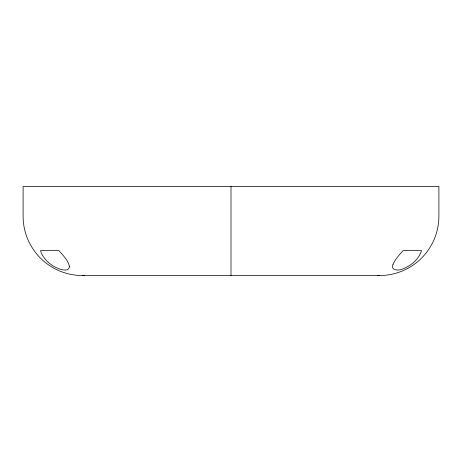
<?xml version="1.0" encoding="UTF-8"?>
<svg xmlns="http://www.w3.org/2000/svg" width="462" height="462" viewBox="0 0 462 462"><rect width="100%" height="100%" fill="white"/><g stroke="black" fill="none" stroke-linecap="round" stroke-linejoin="round"><path stroke-width="0.69" d="M379.371 275.548L379.498 275.543A59.402 59.402 0 0 0 438.9 216.152L438.9 186.452L23.1 186.452L23.1 216.152A59.402 59.402 0 0 0 82.502 275.548L379.498 275.543L377.558 275.548M84.442 275.548L82.617 275.548M231 186.452L231 275.548M393 264.374C390.182 271.194 399.757 270.824 403.499 268.618C411.55 265.396 418.907 259.095 421.529 250.606L403.112 250.606C399.255 254.799 395.362 259.124 393 264.374M69.508 266.828C68.728 271.933 61.741 269.802 58.501 268.618C50.45 265.396 43.093 259.095 40.471 250.606L58.888 250.606C63.057 255.451 68.284 260.285 69.508 266.828"/></g></svg>
